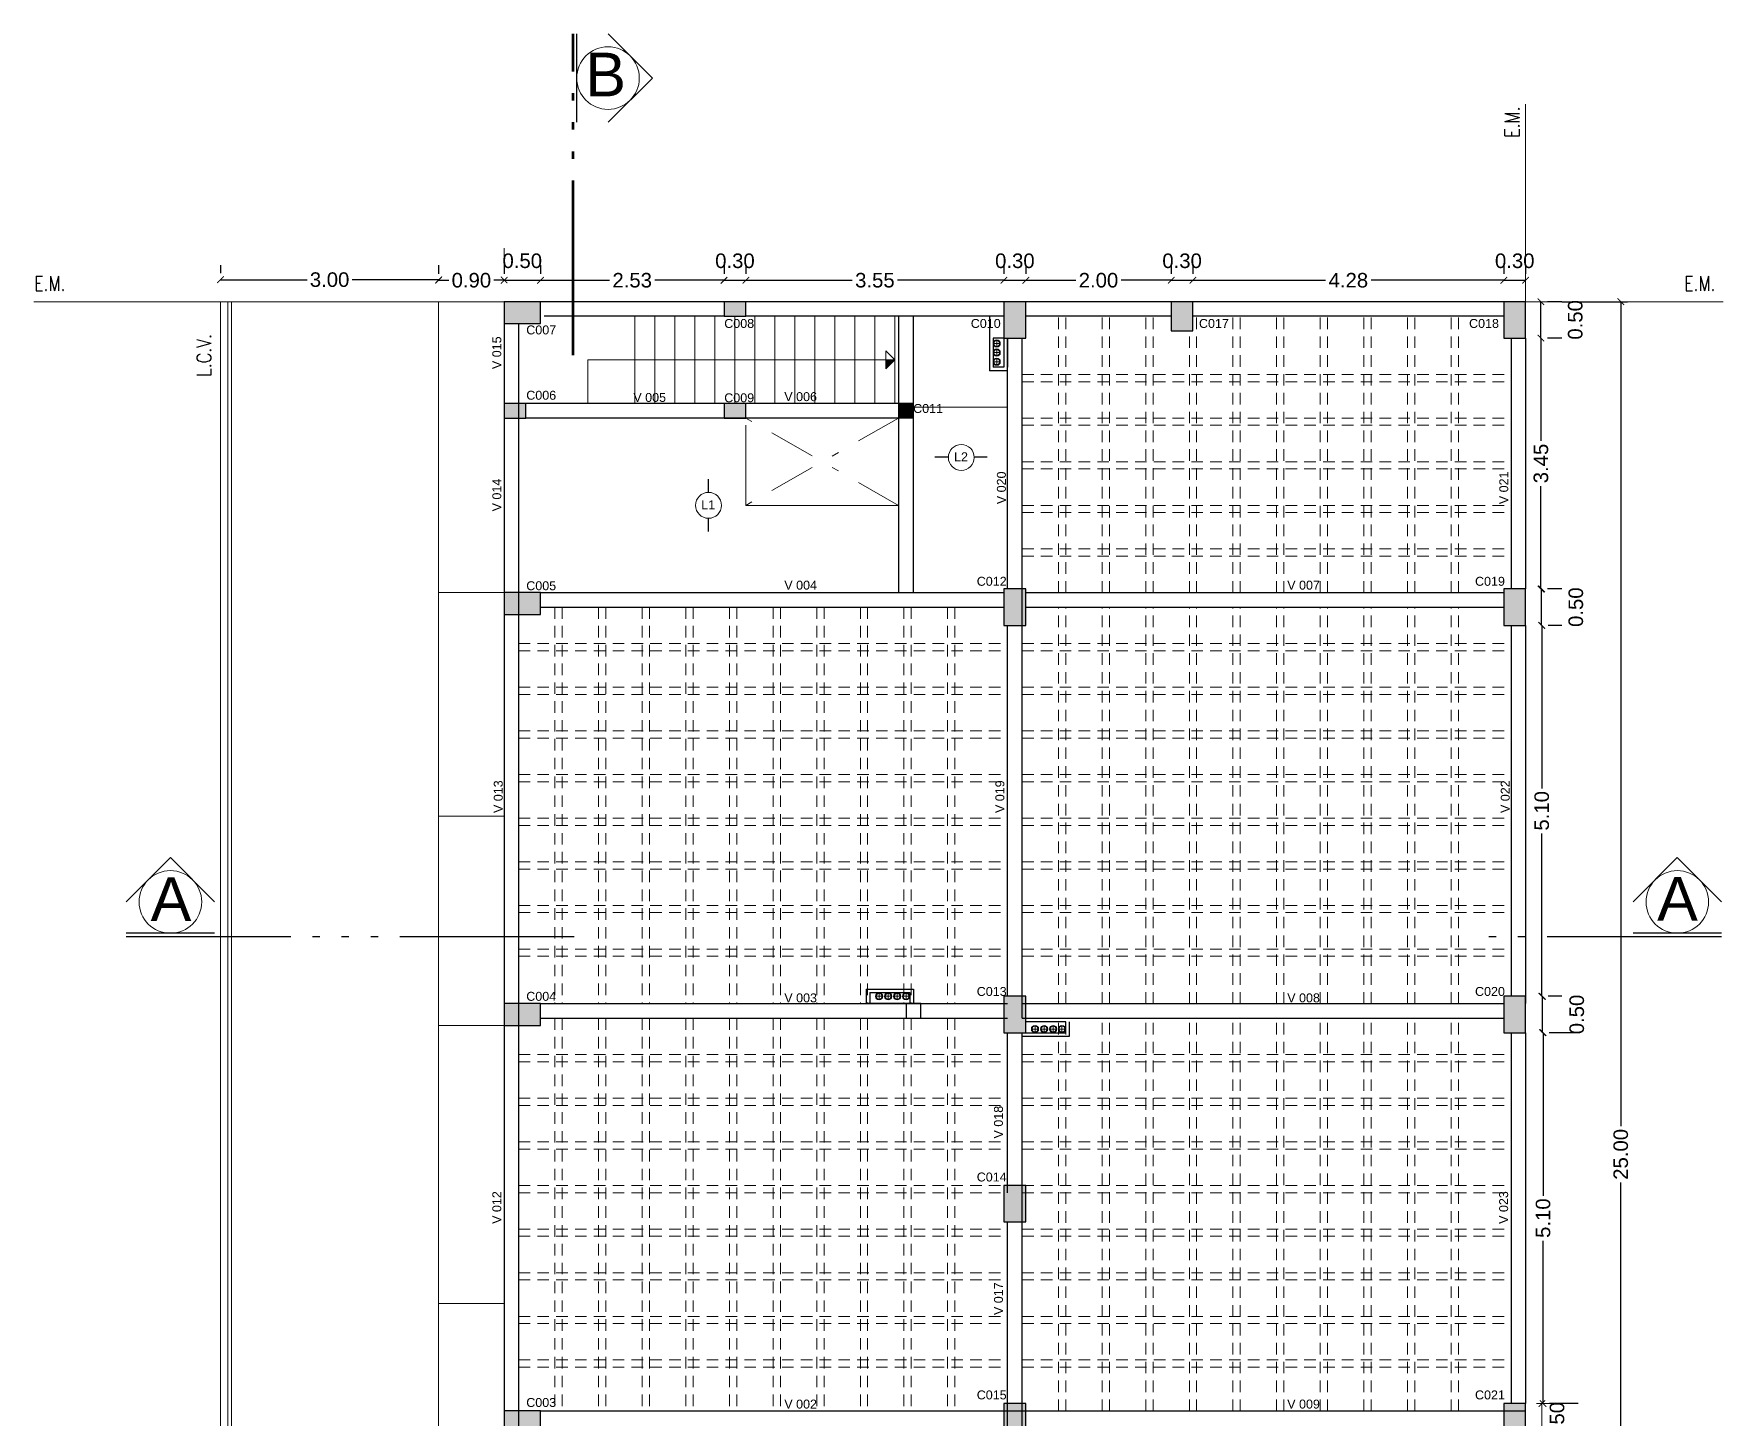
# Model space of a CAD drawing. Header units: millimetres. Extents: x 1578 to 2210, y 899 to 1032.
# Drawn here: x 1989.96 to 2013.2, y 991.48 to 1010.51 of the extents above; entities that cross this region are included whole.
import ezdxf

# ---------------------------------------------------------------- set-up
doc = ezdxf.new("R2010")
doc.units = ezdxf.units.MM
for name, pattern in [('ACAD_ISO05W100', [36, 24, -3, 0, -3, 0, -3, 0, -3]), ('DASHDOT2', [12.7, 6.35, -3.175, 0, -3.175]), ('HIDDEN2', [4.7625, 3.175, -1.5875])]:
    doc.linetypes.add(name, pattern=pattern)
for name, color, linetype, lineweight in [('COTAS', 7, 'Continuous', 15), ('EJES', 7, 'DASHDOT2', 13), ('ESTRUCTURA', 3, 'Continuous', 30), ('hatch', 252, 'Continuous', 15), ('LINEA DE CORTE', 7, 'ACAD_ISO05W100', 60), ('MUROS', 1, 'Continuous', 30), ('PISOS', 9, 'Continuous', 9), ('TECHOS', 7, 'HIDDEN2', 15), ('TRAMAS', 7, 'Continuous', 15), ('UMBRALES', 7, 'Continuous', 18)]:
    doc.layers.add(name, color=color, linetype=linetype, lineweight=lineweight)
doc.layers.add('Hierros', color=252, linetype='Continuous')
doc.styles.add('ROMANS', font='romans', dxfattribs={"height": 0.06})
doc.styles.add('STYLE1', font='ARIAL.TTF')
doc.dimstyles.get("Standard").update_dxf_attribs({"dimscale": 0, "dimtxt": 0.2, "dimasz": 0.09, "dimexe": 0.09, "dimexo": 0.5, "dimgap": 0.05, "dimtad": 0, "dimzin": 0, "dimdsep": 46, "dimtxsty": 'STYLE1', "dimblk1": 'ARCHTICK', "dimblk2": 'ARCHTICK', "dimsah": 1, "dimcen": 0, "dimadec": 0, "dimazin": 0, "dimtfac": 1, "dimtofl": 0, "dimtmove": 2, "dimatfit": 3, "dimldrblk": 'ARCHTICK', "dimfxl": 1, "dimtolj": 1, "dimtzin": 0, "dimarcsym": 0})

# ---------------------------------------------------------------- blocks, each defined once
blk = doc.blocks.new('_ARCHTICK')
at = {"color": 0, "linetype": 'ByBlock', "const_width": 0.15}
blk.add_lwpolyline([(-0.5, -0.5), (0.5, 0.5)], dxfattribs=at)
blk = doc.blocks.new('*D293')
at = {"layer": 'COTAS', "color": 0, "lineweight": -2}
for p, q in [((2010.719, 996.781), (2010.719, 994.54)), ((2011.203, 996.781), (2010.809, 996.781)), ((2010.719, 991.681), (2010.719, 993.921)), ((2011.203, 991.681), (2010.809, 991.681))]:
    blk.add_line(p, q, dxfattribs=at)
at = {"layer": 'DEFPOINTS', "color": 0}
for p in [(2010.703, 996.781), (2010.719, 996.781), (2010.703, 991.681)]:
    blk.add_point(p, dxfattribs=at)
at = {"layer": 'COTAS', "color": 0, "lineweight": -2, "xscale": 0.09, "yscale": 0.09, "zscale": 0.09}
for p, rotation in [((2010.719, 996.781), 90), ((2010.719, 991.681), 270)]:
    blk.add_blockref('_ARCHTICK', p, dxfattribs=dict(at, rotation=rotation))
at = {"layer": 'COTAS', "color": 0, "insert": (2010.719, 994.231), "char_height": 0.2, "attachment_point": 5, "rotation": 90, "style": 'STYLE1'}
blk.add_mtext('\\A1;5.10', dxfattribs=at)
blk = doc.blocks.new('*D294')
at = {"layer": 'COTAS', "color": 0, "lineweight": -2}
for p, q in [((2010.711, 996.781), (2010.711, 997.281)), ((2010.979, 997.281), (2010.801, 997.281)), ((2010.979, 996.781), (2010.801, 996.781))]:
    blk.add_line(p, q, dxfattribs=at)
at = {"layer": 'DEFPOINTS', "color": 0}
for p in [(2010.479, 997.281), (2010.711, 997.281), (2010.479, 996.781)]:
    blk.add_point(p, dxfattribs=at)
at = {"layer": 'COTAS', "color": 0, "lineweight": -2, "xscale": 0.09, "yscale": 0.09, "zscale": 0.09}
for p, rotation in [((2010.711, 997.281), 90), ((2010.711, 996.781), 270)]:
    blk.add_blockref('_ARCHTICK', p, dxfattribs=dict(at, rotation=rotation))
at = {"layer": 'COTAS', "color": 0, "insert": (2011.183, 997.031), "char_height": 0.2, "attachment_point": 5, "rotation": 90, "style": 'STYLE1'}
blk.add_mtext('\\A1;0.50', dxfattribs=at)
blk = doc.blocks.new('*D295')
at = {"layer": 'COTAS', "color": 0, "lineweight": -2}
for p, q in [((2010.701, 1002.381), (2010.701, 1000.14)), ((2010.979, 1002.381), (2010.791, 1002.381)), ((2010.701, 997.281), (2010.701, 999.521)), ((2010.979, 997.281), (2010.791, 997.281))]:
    blk.add_line(p, q, dxfattribs=at)
at = {"layer": 'DEFPOINTS', "color": 0}
for p in [(2010.479, 1002.381), (2010.701, 1002.381), (2010.479, 997.281)]:
    blk.add_point(p, dxfattribs=at)
at = {"layer": 'COTAS', "color": 0, "lineweight": -2, "xscale": 0.09, "yscale": 0.09, "zscale": 0.09}
for p, rotation in [((2010.701, 1002.381), 90), ((2010.701, 997.281), 270)]:
    blk.add_blockref('_ARCHTICK', p, dxfattribs=dict(at, rotation=rotation))
at = {"layer": 'COTAS', "color": 0, "insert": (2010.701, 999.831), "char_height": 0.2, "attachment_point": 5, "rotation": 90, "style": 'STYLE1'}
blk.add_mtext('\\A1;5.10', dxfattribs=at)
blk = doc.blocks.new('*D296')
at = {"layer": 'COTAS', "color": 0, "lineweight": -2}
for p, q in [((2010.699, 1002.381), (2010.699, 1002.881)), ((2010.979, 1002.881), (2010.789, 1002.881)), ((2010.979, 1002.381), (2010.789, 1002.381))]:
    blk.add_line(p, q, dxfattribs=at)
at = {"layer": 'DEFPOINTS', "color": 0}
for p in [(2010.479, 1002.881), (2010.699, 1002.881), (2010.479, 1002.381)]:
    blk.add_point(p, dxfattribs=at)
at = {"layer": 'COTAS', "color": 0, "lineweight": -2, "xscale": 0.09, "yscale": 0.09, "zscale": 0.09}
for p, rotation in [((2010.699, 1002.881), 90), ((2010.699, 1002.381), 270)]:
    blk.add_blockref('_ARCHTICK', p, dxfattribs=dict(at, rotation=rotation))
at = {"layer": 'COTAS', "color": 0, "insert": (2011.17, 1002.631), "char_height": 0.2, "attachment_point": 5, "rotation": 90, "style": 'STYLE1'}
blk.add_mtext('\\A1;0.50', dxfattribs=at)
blk = doc.blocks.new('*D297')
at = {"layer": 'COTAS', "color": 0, "lineweight": -2}
for p, q in [((2010.69, 1006.331), (2010.69, 1004.916)), ((2010.979, 1006.331), (2010.78, 1006.331)), ((2010.69, 1002.881), (2010.69, 1004.295)), ((2010.979, 1002.881), (2010.78, 1002.881))]:
    blk.add_line(p, q, dxfattribs=at)
at = {"layer": 'DEFPOINTS', "color": 0}
for p in [(2010.479, 1006.331), (2010.69, 1006.331), (2010.479, 1002.881)]:
    blk.add_point(p, dxfattribs=at)
at = {"layer": 'COTAS', "color": 0, "lineweight": -2, "xscale": 0.09, "yscale": 0.09, "zscale": 0.09}
for p, rotation in [((2010.69, 1006.331), 90), ((2010.69, 1002.881), 270)]:
    blk.add_blockref('_ARCHTICK', p, dxfattribs=dict(at, rotation=rotation))
at = {"layer": 'COTAS', "color": 0, "insert": (2010.69, 1004.606), "char_height": 0.2, "attachment_point": 5, "rotation": 90, "style": 'STYLE1'}
blk.add_mtext('\\A1;3.45', dxfattribs=at)
blk = doc.blocks.new('*D298')
at = {"layer": 'COTAS', "color": 0, "lineweight": -2}
for p, q in [((2010.69, 1006.331), (2010.69, 1006.831)), ((2010.979, 1006.831), (2010.78, 1006.831)), ((2010.979, 1006.331), (2010.78, 1006.331))]:
    blk.add_line(p, q, dxfattribs=at)
at = {"layer": 'DEFPOINTS', "color": 0}
for p in [(2010.479, 1006.831), (2010.69, 1006.831), (2010.479, 1006.331)]:
    blk.add_point(p, dxfattribs=at)
at = {"layer": 'COTAS', "color": 0, "lineweight": -2, "xscale": 0.09, "yscale": 0.09, "zscale": 0.09}
for p, rotation in [((2010.69, 1006.831), 90), ((2010.69, 1006.331), 270)]:
    blk.add_blockref('_ARCHTICK', p, dxfattribs=dict(at, rotation=rotation))
at = {"layer": 'COTAS', "color": 0, "insert": (2011.162, 1006.581), "char_height": 0.2, "attachment_point": 5, "rotation": 90, "style": 'STYLE1'}
blk.add_mtext('\\A1;0.50', dxfattribs=at)
blk = doc.blocks.new('*D299')
at = {"layer": 'COTAS', "color": 0, "lineweight": -2}
for p, q in [((1995.529, 1007.331), (1995.529, 1007.215)), ((1996.429, 1007.331), (1996.429, 1007.215)), ((1995.529, 1007.125), (1995.669, 1007.125)), ((1996.429, 1007.125), (1996.288, 1007.125))]:
    blk.add_line(p, q, dxfattribs=at)
at = {"layer": 'DEFPOINTS', "color": 0}
for p in [(1995.529, 1007.125), (1995.529, 1006.831), (1996.429, 1006.831)]:
    blk.add_point(p, dxfattribs=at)
at = {"layer": 'COTAS', "color": 0, "lineweight": -2, "xscale": 0.09, "yscale": 0.09, "zscale": 0.09, "rotation": 180}
blk.add_blockref('_ARCHTICK', (1995.529, 1007.125), dxfattribs=at)
at = {"layer": 'COTAS', "color": 0, "lineweight": -2, "xscale": 0.09, "yscale": 0.09, "zscale": 0.09}
blk.add_blockref('_ARCHTICK', (1996.429, 1007.125), dxfattribs=at)
at = {"layer": 'COTAS', "color": 0, "insert": (1995.979, 1007.125), "char_height": 0.2, "attachment_point": 5, "style": 'STYLE1'}
blk.add_mtext('\\A1;0.90', dxfattribs=at)
blk = doc.blocks.new('*D300')
at = {"layer": 'COTAS', "color": 0, "lineweight": -2}
for p, q in [((1992.529, 1007.331), (1992.529, 1007.223)), ((1995.529, 1007.331), (1995.529, 1007.223)), ((1992.529, 1007.133), (1993.719, 1007.133)), ((1995.529, 1007.133), (1994.338, 1007.133))]:
    blk.add_line(p, q, dxfattribs=at)
at = {"layer": 'DEFPOINTS', "color": 0}
for p in [(1992.529, 1007.133), (1992.529, 1006.831), (1995.529, 1006.831)]:
    blk.add_point(p, dxfattribs=at)
at = {"layer": 'COTAS', "color": 0, "lineweight": -2, "xscale": 0.09, "yscale": 0.09, "zscale": 0.09, "rotation": 180}
blk.add_blockref('_ARCHTICK', (1992.529, 1007.133), dxfattribs=at)
at = {"layer": 'COTAS', "color": 0, "lineweight": -2, "xscale": 0.09, "yscale": 0.09, "zscale": 0.09}
blk.add_blockref('_ARCHTICK', (1995.529, 1007.133), dxfattribs=at)
at = {"layer": 'COTAS', "color": 0, "insert": (1994.029, 1007.133), "char_height": 0.2, "attachment_point": 5, "style": 'STYLE1'}
blk.add_mtext('\\A1;3.00', dxfattribs=at)
blk = doc.blocks.new('*D303')
at = {"layer": 'COTAS', "color": 0, "lineweight": -2}
for p, q in [((2010.979, 1006.831), (2011.878, 1006.831)), ((2011.788, 1006.831), (2011.788, 995.497)), ((2011.788, 981.831), (2011.788, 994.719)), ((2010.979, 981.831), (2011.878, 981.831))]:
    blk.add_line(p, q, dxfattribs=at)
at = {"layer": 'DEFPOINTS', "color": 0}
for p in [(2010.479, 1006.831), (2011.788, 1006.831), (2010.479, 981.831)]:
    blk.add_point(p, dxfattribs=at)
at = {"layer": 'COTAS', "color": 0, "lineweight": -2, "xscale": 0.09, "yscale": 0.09, "zscale": 0.09}
for p, rotation in [((2011.788, 1006.831), 90), ((2011.788, 981.831), 270)]:
    blk.add_blockref('_ARCHTICK', p, dxfattribs=dict(at, rotation=rotation))
at = {"layer": 'COTAS', "color": 0, "insert": (2011.788, 995.108), "char_height": 0.2, "attachment_point": 5, "rotation": 90, "style": 'STYLE1'}
blk.add_mtext('\\A1;25.00', dxfattribs=at)
blk = doc.blocks.new('*D304')
at = {"layer": 'COTAS', "color": 0, "lineweight": -2}
for p, q in [((1996.429, 1007.331), (1996.429, 1007.215)), ((1996.929, 1007.331), (1996.929, 1007.215)), ((1996.429, 1007.125), (1996.929, 1007.125))]:
    blk.add_line(p, q, dxfattribs=at)
at = {"layer": 'DEFPOINTS', "color": 0}
for p in [(1996.929, 1007.125), (1996.429, 1006.831), (1996.929, 1006.831)]:
    blk.add_point(p, dxfattribs=at)
at = {"layer": 'COTAS', "color": 0, "lineweight": -2, "xscale": 0.09, "yscale": 0.09, "zscale": 0.09, "rotation": 180}
blk.add_blockref('_ARCHTICK', (1996.429, 1007.125), dxfattribs=at)
at = {"layer": 'COTAS', "color": 0, "lineweight": -2, "xscale": 0.09, "yscale": 0.09, "zscale": 0.09}
blk.add_blockref('_ARCHTICK', (1996.929, 1007.125), dxfattribs=at)
at = {"layer": 'COTAS', "color": 0, "insert": (1996.679, 1007.392), "char_height": 0.2, "attachment_point": 5, "style": 'STYLE1'}
blk.add_mtext('\\A1;0.50', dxfattribs=at)
blk = doc.blocks.new('*D305')
at = {"layer": 'COTAS', "color": 0, "lineweight": -2}
for p, q in [((1996.929, 1007.331), (1996.929, 1007.215)), ((1999.454, 1007.331), (1999.454, 1007.215)), ((1996.929, 1007.125), (1997.88, 1007.125)), ((1999.454, 1007.125), (1998.502, 1007.125))]:
    blk.add_line(p, q, dxfattribs=at)
at = {"layer": 'DEFPOINTS', "color": 0}
for p in [(1999.454, 1007.125), (1996.929, 1006.831), (1999.454, 1006.831)]:
    blk.add_point(p, dxfattribs=at)
at = {"layer": 'COTAS', "color": 0, "lineweight": -2, "xscale": 0.09, "yscale": 0.09, "zscale": 0.09, "rotation": 180}
blk.add_blockref('_ARCHTICK', (1996.929, 1007.125), dxfattribs=at)
at = {"layer": 'COTAS', "color": 0, "lineweight": -2, "xscale": 0.09, "yscale": 0.09, "zscale": 0.09}
blk.add_blockref('_ARCHTICK', (1999.454, 1007.125), dxfattribs=at)
at = {"layer": 'COTAS', "color": 0, "insert": (1998.191, 1007.125), "char_height": 0.2, "attachment_point": 5, "style": 'STYLE1'}
blk.add_mtext('\\A1;2.53', dxfattribs=at)
blk = doc.blocks.new('*D306')
at = {"layer": 'COTAS', "color": 0, "lineweight": -2}
for p, q in [((1999.454, 1007.331), (1999.454, 1007.215)), ((1999.754, 1007.331), (1999.754, 1007.215)), ((1999.454, 1007.125), (1999.754, 1007.125))]:
    blk.add_line(p, q, dxfattribs=at)
at = {"layer": 'DEFPOINTS', "color": 0}
for p in [(1999.754, 1007.125), (1999.454, 1006.831), (1999.754, 1006.831)]:
    blk.add_point(p, dxfattribs=at)
at = {"layer": 'COTAS', "color": 0, "lineweight": -2, "xscale": 0.09, "yscale": 0.09, "zscale": 0.09, "rotation": 180}
blk.add_blockref('_ARCHTICK', (1999.454, 1007.125), dxfattribs=at)
at = {"layer": 'COTAS', "color": 0, "lineweight": -2, "xscale": 0.09, "yscale": 0.09, "zscale": 0.09}
blk.add_blockref('_ARCHTICK', (1999.754, 1007.125), dxfattribs=at)
at = {"layer": 'COTAS', "color": 0, "insert": (1999.604, 1007.392), "char_height": 0.2, "attachment_point": 5, "style": 'STYLE1'}
blk.add_mtext('\\A1;0.30', dxfattribs=at)
blk = doc.blocks.new('*D307')
at = {"layer": 'COTAS', "color": 0, "lineweight": -2}
for p, q in [((1999.754, 1007.331), (1999.754, 1007.215)), ((2003.304, 1007.331), (2003.304, 1007.215)), ((1999.754, 1007.125), (2001.218, 1007.125)), ((2003.304, 1007.125), (2001.839, 1007.125))]:
    blk.add_line(p, q, dxfattribs=at)
at = {"layer": 'DEFPOINTS', "color": 0}
for p in [(2003.304, 1007.125), (1999.754, 1006.831), (2003.304, 1006.831)]:
    blk.add_point(p, dxfattribs=at)
at = {"layer": 'COTAS', "color": 0, "lineweight": -2, "xscale": 0.09, "yscale": 0.09, "zscale": 0.09, "rotation": 180}
blk.add_blockref('_ARCHTICK', (1999.754, 1007.125), dxfattribs=at)
at = {"layer": 'COTAS', "color": 0, "lineweight": -2, "xscale": 0.09, "yscale": 0.09, "zscale": 0.09}
blk.add_blockref('_ARCHTICK', (2003.304, 1007.125), dxfattribs=at)
at = {"layer": 'COTAS', "color": 0, "insert": (2001.529, 1007.125), "char_height": 0.2, "attachment_point": 5, "style": 'STYLE1'}
blk.add_mtext('\\A1;3.55', dxfattribs=at)
blk = doc.blocks.new('*D308')
at = {"layer": 'COTAS', "color": 0, "lineweight": -2}
for p, q in [((2003.304, 1007.331), (2003.304, 1007.215)), ((2003.604, 1007.331), (2003.604, 1007.215)), ((2003.304, 1007.125), (2003.604, 1007.125))]:
    blk.add_line(p, q, dxfattribs=at)
at = {"layer": 'DEFPOINTS', "color": 0}
for p in [(2003.604, 1007.125), (2003.304, 1006.831), (2003.604, 1006.831)]:
    blk.add_point(p, dxfattribs=at)
at = {"layer": 'COTAS', "color": 0, "lineweight": -2, "xscale": 0.09, "yscale": 0.09, "zscale": 0.09, "rotation": 180}
blk.add_blockref('_ARCHTICK', (2003.304, 1007.125), dxfattribs=at)
at = {"layer": 'COTAS', "color": 0, "lineweight": -2, "xscale": 0.09, "yscale": 0.09, "zscale": 0.09}
blk.add_blockref('_ARCHTICK', (2003.604, 1007.125), dxfattribs=at)
at = {"layer": 'COTAS', "color": 0, "insert": (2003.454, 1007.392), "char_height": 0.2, "attachment_point": 5, "style": 'STYLE1'}
blk.add_mtext('\\A1;0.30', dxfattribs=at)
blk = doc.blocks.new('*D309')
at = {"layer": 'COTAS', "color": 0, "lineweight": -2}
for p, q in [((2003.604, 1007.331), (2003.604, 1007.215)), ((2005.604, 1007.331), (2005.604, 1007.215)), ((2003.604, 1007.125), (2004.292, 1007.125)), ((2005.604, 1007.125), (2004.915, 1007.125))]:
    blk.add_line(p, q, dxfattribs=at)
at = {"layer": 'DEFPOINTS', "color": 0}
for p in [(2005.604, 1007.125), (2003.604, 1006.831), (2005.604, 1006.831)]:
    blk.add_point(p, dxfattribs=at)
at = {"layer": 'COTAS', "color": 0, "lineweight": -2, "xscale": 0.09, "yscale": 0.09, "zscale": 0.09, "rotation": 180}
blk.add_blockref('_ARCHTICK', (2003.604, 1007.125), dxfattribs=at)
at = {"layer": 'COTAS', "color": 0, "lineweight": -2, "xscale": 0.09, "yscale": 0.09, "zscale": 0.09}
blk.add_blockref('_ARCHTICK', (2005.604, 1007.125), dxfattribs=at)
at = {"layer": 'COTAS', "color": 0, "insert": (2004.604, 1007.125), "char_height": 0.2, "attachment_point": 5, "style": 'STYLE1'}
blk.add_mtext('\\A1;2.00', dxfattribs=at)
blk = doc.blocks.new('*D310')
at = {"layer": 'COTAS', "color": 0, "lineweight": -2}
for p, q in [((2005.604, 1007.331), (2005.604, 1007.215)), ((2005.904, 1007.331), (2005.904, 1007.215)), ((2005.604, 1007.125), (2005.904, 1007.125))]:
    blk.add_line(p, q, dxfattribs=at)
at = {"layer": 'DEFPOINTS', "color": 0}
for p in [(2005.904, 1007.125), (2005.604, 1006.831), (2005.904, 1006.831)]:
    blk.add_point(p, dxfattribs=at)
at = {"layer": 'COTAS', "color": 0, "lineweight": -2, "xscale": 0.09, "yscale": 0.09, "zscale": 0.09, "rotation": 180}
blk.add_blockref('_ARCHTICK', (2005.604, 1007.125), dxfattribs=at)
at = {"layer": 'COTAS', "color": 0, "lineweight": -2, "xscale": 0.09, "yscale": 0.09, "zscale": 0.09}
blk.add_blockref('_ARCHTICK', (2005.904, 1007.125), dxfattribs=at)
at = {"layer": 'COTAS', "color": 0, "insert": (2005.754, 1007.392), "char_height": 0.2, "attachment_point": 5, "style": 'STYLE1'}
blk.add_mtext('\\A1;0.30', dxfattribs=at)
blk = doc.blocks.new('*D311')
at = {"layer": 'COTAS', "color": 0, "lineweight": -2}
for p, q in [((2005.904, 1007.331), (2005.904, 1007.215)), ((2010.179, 1007.331), (2010.179, 1007.215)), ((2005.904, 1007.125), (2007.727, 1007.125)), ((2010.179, 1007.125), (2008.355, 1007.125))]:
    blk.add_line(p, q, dxfattribs=at)
at = {"layer": 'DEFPOINTS', "color": 0}
for p in [(2010.179, 1007.125), (2005.904, 1006.831), (2010.179, 1006.831)]:
    blk.add_point(p, dxfattribs=at)
at = {"layer": 'COTAS', "color": 0, "lineweight": -2, "xscale": 0.09, "yscale": 0.09, "zscale": 0.09, "rotation": 180}
blk.add_blockref('_ARCHTICK', (2005.904, 1007.125), dxfattribs=at)
at = {"layer": 'COTAS', "color": 0, "lineweight": -2, "xscale": 0.09, "yscale": 0.09, "zscale": 0.09}
blk.add_blockref('_ARCHTICK', (2010.179, 1007.125), dxfattribs=at)
at = {"layer": 'COTAS', "color": 0, "insert": (2008.041, 1007.125), "char_height": 0.2, "attachment_point": 5, "style": 'STYLE1'}
blk.add_mtext('\\A1;4.28', dxfattribs=at)
blk = doc.blocks.new('*D312')
at = {"layer": 'COTAS', "color": 0, "lineweight": -2}
for p, q in [((2010.179, 1007.331), (2010.179, 1007.215)), ((2010.479, 1007.331), (2010.479, 1007.215)), ((2010.179, 1007.125), (2010.479, 1007.125))]:
    blk.add_line(p, q, dxfattribs=at)
at = {"layer": 'DEFPOINTS', "color": 0}
for p in [(2010.479, 1007.125), (2010.179, 1006.831), (2010.479, 1006.831)]:
    blk.add_point(p, dxfattribs=at)
at = {"layer": 'COTAS', "color": 0, "lineweight": -2, "xscale": 0.09, "yscale": 0.09, "zscale": 0.09, "rotation": 180}
blk.add_blockref('_ARCHTICK', (2010.179, 1007.125), dxfattribs=at)
at = {"layer": 'COTAS', "color": 0, "lineweight": -2, "xscale": 0.09, "yscale": 0.09, "zscale": 0.09}
blk.add_blockref('_ARCHTICK', (2010.479, 1007.125), dxfattribs=at)
at = {"layer": 'COTAS', "color": 0, "insert": (2010.329, 1007.392), "char_height": 0.2, "attachment_point": 5, "style": 'STYLE1'}
blk.add_mtext('\\A1;0.30', dxfattribs=at)

msp = doc.modelspace()

# ---------------------------------------------------------------- hatches: boundary and pattern name
at = {"layer": 'COTAS', "ltscale": 0.1}
msp.add_hatch(color=256, dxfattribs=at).paths.add_polyline_path([(2001.679, 1006.031), (2001.804, 1006.031), (2001.679, 1005.906)])
at = {"layer": 'PISOS', "ltscale": 0.05}
h = msp.add_hatch(color=256, dxfattribs=at)
h.paths.add_polyline_path([(1999.759, 986.971), (1999.259, 986.971), (1999.259, 986.671), (1999.759, 986.671)])
h.paths.add_polyline_path([(2010.479, 987.171), (2010.179, 987.171), (2010.179, 986.671), (2010.479, 986.671)])
h.paths.add_polyline_path([(1996.729, 990.001), (1996.429, 990.001), (1996.429, 989.501), (1996.729, 989.501)])
h.paths.add_polyline_path([(1996.429, 991.581), (1996.429, 991.281), (1996.929, 991.281), (1996.929, 991.581)])
h.paths.add_polyline_path([(2003.604, 991.681), (2003.304, 991.681), (2003.304, 991.181), (2003.604, 991.181)])
h.paths.add_polyline_path([(2010.479, 991.181), (2010.479, 991.681), (2010.179, 991.681), (2010.179, 991.181)])
h.paths.add_polyline_path([(2010.479, 997.281), (2010.179, 997.281), (2010.179, 996.781), (2010.479, 996.781)])
h.paths.add_polyline_path([(2003.604, 997.281), (2003.304, 997.281), (2003.304, 996.781), (2003.604, 996.781)])
h.paths.add_polyline_path([(1996.929, 996.881), (1996.929, 997.181), (1996.429, 997.181), (1996.429, 996.881)])
h.paths.add_polyline_path([(2003.604, 994.681), (2003.304, 994.681), (2003.304, 994.181), (2003.604, 994.181)])
h.paths.add_polyline_path([(1996.429, 1002.831), (1996.429, 1002.531), (1996.929, 1002.531), (1996.929, 1002.831)])
h.paths.add_polyline_path([(2003.604, 1002.881), (2003.304, 1002.881), (2003.304, 1002.381), (2003.604, 1002.381)])
h.paths.add_polyline_path([(2010.479, 1002.881), (2010.179, 1002.881), (2010.179, 1002.381), (2010.479, 1002.381)])
h.paths.add_polyline_path([(2010.179, 1006.331), (2010.479, 1006.331), (2010.479, 1006.831), (2010.179, 1006.831)])
h.paths.add_polyline_path([(2005.904, 1006.831), (2005.604, 1006.831), (2005.604, 1006.431), (2005.904, 1006.431)])
h.paths.add_polyline_path([(2003.604, 1006.831), (2003.304, 1006.831), (2003.304, 1006.331), (2003.604, 1006.331)])
h.paths.add_polyline_path([(1999.754, 1006.631), (1999.754, 1006.831), (1999.454, 1006.831), (1999.454, 1006.631)])
h.paths.add_polyline_path([(1999.454, 1005.431), (1999.454, 1005.231), (1999.754, 1005.231), (1999.754, 1005.431)])
h.paths.add_polyline_path([(1996.429, 1006.831), (1996.429, 1006.531), (1996.929, 1006.531), (1996.929, 1006.831)])
h.paths.add_polyline_path([(1996.729, 1005.231), (1996.729, 1005.431), (1996.429, 1005.431), (1996.429, 1005.231)])
msp.add_hatch(color=256, dxfattribs=at).paths.add_polyline_path([(2002.054, 1005.431), (2001.854, 1005.431), (2001.854, 1005.231), (2002.054, 1005.231)])

# ---------------------------------------------------------------- linework, layer by layer
at = {"color": 0, "linetype": 'ByBlock', "const_width": 0.0135}
for points in [[(1996.474, 1007.087), (1996.384, 1007.177)], [(2010.658, 991.636), (2010.748, 991.726)], [(2010.748, 991.726), (2010.658, 991.636)]]:
    msp.add_lwpolyline(points, dxfattribs=at)
at = {"layer": 'COTAS', "ltscale": 0.1}
for p, q in [((1996.429, 1007.331), (1996.429, 1007.568)), ((1996.429, 1006.831), (1992.679, 1006.831)), ((2003.254, 1006.256), (2003.154, 1006.256)), ((2003.254, 1006.131), (2003.154, 1006.131)), ((2003.204, 1006.206), (2003.204, 1006.306)), ((2003.204, 1006.081), (2003.204, 1006.181)), ((2003.254, 1006.006), (2003.154, 1006.006)), ((2003.204, 1005.956), (2003.204, 1006.056)), ((2001.586, 997.331), (2001.586, 997.231)), ((2001.711, 997.331), (2001.711, 997.231)), ((2001.836, 997.331), (2001.836, 997.231)), ((2001.957, 997.331), (2001.957, 997.231)), ((2001.536, 997.281), (2001.636, 997.281)), ((2001.661, 997.281), (2001.761, 997.281)), ((2001.786, 997.281), (2001.886, 997.281)), ((2001.907, 997.281), (2002.007, 997.281)), ((2003.681, 996.831), (2003.781, 996.831)), ((2003.731, 996.781), (2003.731, 996.881)), ((2003.806, 996.831), (2003.906, 996.831)), ((2003.856, 996.781), (2003.856, 996.881)), ((2003.931, 996.831), (2004.031, 996.831)), ((2003.981, 996.781), (2003.981, 996.881)), ((2004.052, 996.831), (2004.152, 996.831)), ((2004.102, 996.781), (2004.102, 996.881))]:
    msp.add_line(p, q, dxfattribs=at)
at = {"layer": 'COTAS', "ltscale": 0.05}
for p, q in [((1996.429, 1007.331), (1996.429, 1007.568)), ((1996.429, 1007.331), (1996.429, 1007.222)), ((1998.729, 1006.631), (1998.671, 1006.631)), ((2010.815, 991.681), (2010.629, 991.681)), ((2010.815, 991.681), (2010.629, 991.681)), ((2010.703, 991.181), (2010.703, 991.681))]:
    msp.add_line(p, q, dxfattribs=at)
at = {"layer": 'COTAS'}
for p, q in [((1996.429, 1002.831), (1995.529, 1002.831)), ((1996.429, 999.756), (1995.529, 999.756)), ((1996.429, 996.881), (1995.529, 996.881))]:
    msp.add_line(p, q, dxfattribs=at)
at = {"layer": 'COTAS', "ltscale": 0.1}
for centre in [(1997.859, 1009.905), (1991.84, 998.579), (2012.565, 998.579)]:
    msp.add_circle(centre, 0.43, dxfattribs=at)
at = {"layer": 'COTAS', "ltscale": 0.05}
for centre in [(2002.717, 1004.69), (1999.241, 1004.031)]:
    msp.add_circle(centre, 0.178, dxfattribs=at)
at = {"layer": 'EJES'}
for p, q in [((2010.479, 1009.548), (2010.479, 1006.831)), ((1992.679, 1006.831), (1989.961, 1006.831)), ((2013.196, 1006.831), (2010.479, 1006.831))]:
    msp.add_line(p, q, dxfattribs=at)
at = {"layer": 'EJES', "ltscale": 0.1}
for p, q in [((2001.854, 1005.231), (1999.754, 1004.031)), ((2001.854, 1004.031), (1999.754, 1005.231))]:
    msp.add_line(p, q, dxfattribs=at)
at = {"layer": 'ESTRUCTURA', "ltscale": 0.05}
for p, q in [((1996.429, 1006.831), (1996.429, 1006.531)), ((1996.929, 1006.831), (1996.429, 1006.831)), ((1996.929, 1006.531), (1996.929, 1006.831)), ((1999.754, 1006.831), (1999.454, 1006.831)), ((1999.454, 1006.831), (1999.454, 1006.631)), ((1999.754, 1006.631), (1999.754, 1006.831)), ((2003.604, 1006.831), (2003.304, 1006.831)), ((2003.304, 1006.831), (2003.304, 1006.331)), ((2003.604, 1006.331), (2003.604, 1006.831)), ((2005.904, 1006.831), (2005.604, 1006.831)), ((2005.604, 1006.831), (2005.604, 1006.431)), ((2005.904, 1006.431), (2005.904, 1006.831)), ((2010.479, 1006.831), (2010.179, 1006.831)), ((2010.179, 1006.831), (2010.179, 1006.331)), ((2010.479, 1006.331), (2010.479, 1006.831)), ((1999.454, 1006.631), (1999.754, 1006.631)), ((1996.429, 1006.531), (1996.929, 1006.531)), ((2005.604, 1006.431), (2005.904, 1006.431)), ((2003.304, 1006.331), (2003.604, 1006.331)), ((2010.179, 1006.331), (2010.479, 1006.331)), ((1996.729, 1005.431), (1996.429, 1005.431)), ((1996.429, 1005.431), (1996.429, 1005.231)), ((1996.729, 1005.231), (1996.729, 1005.431)), ((1999.754, 1005.431), (1999.454, 1005.431)), ((1999.454, 1005.431), (1999.454, 1005.231)), ((1999.754, 1005.231), (1999.754, 1005.431)), ((1996.429, 1005.231), (1996.729, 1005.231)), ((1999.454, 1005.231), (1999.754, 1005.231)), ((2003.604, 1002.881), (2003.304, 1002.881)), ((2003.304, 1002.881), (2003.304, 1002.381)), ((2003.604, 1002.381), (2003.604, 1002.881)), ((2010.479, 1002.881), (2010.179, 1002.881)), ((2010.179, 1002.881), (2010.179, 1002.381)), ((2010.479, 1002.381), (2010.479, 1002.881)), ((1996.429, 1002.831), (1996.429, 1002.531)), ((1996.929, 1002.831), (1996.429, 1002.831)), ((1996.929, 1002.531), (1996.929, 1002.831)), ((1996.429, 1002.531), (1996.929, 1002.531)), ((2003.304, 1002.381), (2003.604, 1002.381)), ((2010.179, 1002.381), (2010.479, 1002.381)), ((1996.429, 997.181), (1996.429, 996.881)), ((1996.929, 997.181), (1996.429, 997.181)), ((1996.929, 996.881), (1996.929, 997.181)), ((2001.959, 997.181), (2001.959, 996.981)), ((2002.159, 997.181), (2001.959, 997.181)), ((2002.159, 996.981), (2002.159, 997.181)), ((2003.604, 997.281), (2003.304, 997.281)), ((2003.304, 997.281), (2003.304, 996.781)), ((2003.604, 996.781), (2003.604, 997.281)), ((2010.479, 997.281), (2010.179, 997.281)), ((2010.179, 997.281), (2010.179, 996.781)), ((2010.479, 996.781), (2010.479, 997.281)), ((1996.429, 996.881), (1996.929, 996.881)), ((2001.959, 996.981), (2002.159, 996.981)), ((2003.304, 996.781), (2003.604, 996.781)), ((2010.179, 996.781), (2010.479, 996.781)), ((2003.604, 994.681), (2003.304, 994.681)), ((2003.304, 994.681), (2003.304, 994.181)), ((2003.604, 994.181), (2003.604, 994.681)), ((2003.304, 994.181), (2003.604, 994.181)), ((1996.429, 991.581), (1996.429, 991.281)), ((1996.929, 991.581), (1996.429, 991.581)), ((1996.929, 991.281), (1996.929, 991.581)), ((2003.554, 991.681), (2003.304, 991.681)), ((2003.604, 991.681), (2003.304, 991.681)), ((2003.304, 991.681), (2003.304, 991.181)), ((2003.604, 991.181), (2003.604, 991.681)), ((2010.479, 991.681), (2010.179, 991.681)), ((2010.179, 991.681), (2010.179, 991.181)), ((2010.479, 991.181), (2010.479, 991.681))]:
    msp.add_line(p, q, dxfattribs=at)
at = {"layer": 'ESTRUCTURA'}
for p, q in [((2001.854, 1006.631), (2001.854, 1002.831)), ((2002.054, 1006.631), (2002.054, 1002.831)), ((1996.429, 1006.531), (1996.429, 990.001)), ((1996.629, 1006.531), (1996.629, 990.001)), ((2003.354, 1002.881), (2003.354, 1006.331)), ((2003.554, 996.981), (2003.554, 1006.331)), ((2002.054, 1005.431), (1996.729, 1005.431)), ((2002.054, 1005.231), (1996.729, 1005.231)), ((1996.929, 1002.831), (2003.304, 1002.831)), ((1996.929, 1002.631), (2003.304, 1002.631)), ((2003.604, 1002.831), (2010.179, 1002.831)), ((2003.604, 1002.631), (2010.179, 1002.631)), ((2003.354, 997.281), (2003.354, 1002.381)), ((2010.279, 1002.381), (2010.279, 997.281)), ((2010.479, 1002.381), (2010.479, 997.181)), ((1996.929, 997.181), (2003.354, 997.181)), ((2003.554, 997.181), (2010.179, 997.181)), ((1996.929, 996.981), (2003.354, 996.981)), ((2003.554, 996.981), (2010.179, 996.981)), ((2003.354, 994.581), (2003.354, 996.781)), ((2003.554, 987.821), (2003.554, 996.781)), ((2003.354, 987.821), (2003.354, 994.181)), ((1996.929, 991.581), (2010.479, 991.581))]:
    msp.add_line(p, q, dxfattribs=at)
at = {"layer": 'hatch'}
msp.add_line((1996.429, 993.056), (1995.529, 993.056), dxfattribs=at)
at = {"layer": 'Hierros'}
for p, q in [((2002.352, 1004.699), (2002.535, 1004.699)), ((2002.891, 1004.699), (2003.074, 1004.699)), ((1999.241, 1004.209), (1999.241, 1004.391)), ((1999.241, 1003.67), (1999.241, 1003.853))]:
    msp.add_line(p, q, dxfattribs=at)
at = {"layer": 'LINEA DE CORTE', "color": 0, "ltscale": 0.1}
msp.add_line((1997.379, 1006.097), (1997.379, 1010.514), dxfattribs=at)
at = {"layer": 'LINEA DE CORTE', "lineweight": -2, "ltscale": 0.1}
for p, q in [((1997.395, 998.099), (1991.231, 998.099)), ((2013.174, 998.099), (2009.858, 998.099))]:
    msp.add_line(p, q, dxfattribs=at)
at = {"layer": 'MUROS', "color": 0, "ltscale": 0.15}
for p, q in [((1997.429, 1009.297), (1997.429, 1010.514)), ((1997.859, 1010.514), (1998.468, 1009.905)), ((1997.859, 1009.297), (1998.468, 1009.905)), ((1991.231, 998.579), (1991.84, 999.188)), ((1992.448, 998.579), (1991.84, 999.188)), ((2011.957, 998.579), (2012.565, 999.188)), ((2013.174, 998.579), (2012.565, 999.188)), ((1992.448, 998.149), (1991.231, 998.149)), ((2013.174, 998.149), (2011.957, 998.149))]:
    msp.add_line(p, q, dxfattribs=at)
at = {"layer": 'MUROS'}
for p, q in [((1999.454, 1006.831), (1996.929, 1006.831)), ((2003.304, 1006.831), (1999.754, 1006.831)), ((2005.604, 1006.831), (2003.604, 1006.831)), ((2010.179, 1006.831), (2005.904, 1006.831)), ((1999.454, 1006.631), (1996.979, 1006.631)), ((2003.304, 1006.631), (1999.754, 1006.631)), ((2003.104, 1006.631), (2003.104, 1005.881)), ((2005.604, 1006.631), (2003.604, 1006.631)), ((2010.179, 1006.631), (2005.904, 1006.631)), ((2003.304, 1006.331), (2003.154, 1006.331)), ((2003.154, 1006.331), (2003.154, 1005.931)), ((2003.304, 1006.331), (2003.304, 1005.931)), ((2003.304, 1006.281), (2003.304, 1005.931)), ((2003.354, 1006.331), (2003.354, 1005.931)), ((2003.354, 1006.281), (2003.354, 1005.931)), ((2010.279, 1006.331), (2010.279, 1002.881)), ((2010.479, 1006.331), (2010.479, 1002.881)), ((2003.354, 1005.881), (2003.104, 1005.881)), ((2003.304, 1005.931), (2003.154, 1005.931)), ((2001.409, 997.381), (2001.409, 997.181)), ((2001.409, 997.381), (2002.059, 997.381)), ((2001.459, 997.331), (2002.009, 997.331)), ((2001.459, 997.331), (2001.459, 997.181)), ((2002.009, 997.331), (2002.009, 997.181)), ((2002.059, 997.381), (2002.059, 997.181)), ((2002.009, 997.181), (2001.409, 997.181)), ((2002.009, 997.181), (2001.459, 997.181)), ((2002.009, 997.181), (2001.559, 997.181)), ((2004.154, 996.931), (2003.604, 996.931)), ((2004.154, 996.931), (2003.704, 996.931)), ((2004.154, 996.781), (2004.154, 996.931)), ((2004.204, 996.731), (2004.204, 996.931)), ((2003.554, 996.731), (2004.204, 996.731)), ((2003.604, 996.781), (2004.154, 996.781)), ((2010.279, 996.781), (2010.279, 991.681)), ((2010.479, 996.781), (2010.479, 991.681))]:
    msp.add_line(p, q, dxfattribs=at)
at = {"layer": 'TECHOS', "ltscale": 0.05}
for p, q in [((2004.054, 1002.831), (2004.054, 1006.631)), ((2004.154, 1002.831), (2004.154, 1006.631)), ((2004.654, 1002.831), (2004.654, 1006.631)), ((2004.754, 1002.831), (2004.754, 1006.631)), ((2005.254, 1002.831), (2005.254, 1006.631)), ((2005.354, 1002.831), (2005.354, 1006.631)), ((2005.954, 1002.831), (2005.954, 1006.631)), ((2006.454, 1002.831), (2006.454, 1006.631)), ((2006.554, 1002.831), (2006.554, 1006.631)), ((2007.054, 1002.831), (2007.054, 1006.631)), ((2007.154, 1002.831), (2007.154, 1006.631)), ((2007.654, 1002.831), (2007.654, 1006.631)), ((2007.754, 1002.831), (2007.754, 1006.631)), ((2008.254, 1002.831), (2008.254, 1006.631)), ((2008.354, 1002.831), (2008.354, 1006.631)), ((2008.854, 1002.831), (2008.854, 1006.631)), ((2008.954, 1002.831), (2008.954, 1006.631)), ((2009.454, 1002.831), (2009.454, 1006.631)), ((2009.554, 1002.831), (2009.554, 1006.631)), ((2005.854, 1002.831), (2005.854, 1006.431)), ((2003.554, 1005.831), (2010.279, 1005.831)), ((2003.554, 1005.731), (2010.279, 1005.731)), ((2003.554, 1005.231), (2010.279, 1005.231)), ((2003.554, 1005.131), (2010.279, 1005.131)), ((2003.554, 1004.631), (2010.279, 1004.631)), ((2003.554, 1004.531), (2010.279, 1004.531)), ((2003.554, 1004.031), (2010.279, 1004.031)), ((2003.554, 1003.931), (2010.279, 1003.931)), ((2003.554, 1003.431), (2010.279, 1003.431)), ((2003.554, 1003.331), (2010.279, 1003.331)), ((1997.129, 1002.631), (1997.129, 997.181)), ((1997.229, 1002.631), (1997.229, 997.181)), ((1997.729, 1002.631), (1997.729, 997.181)), ((1997.829, 1002.631), (1997.829, 997.181)), ((1998.329, 1002.631), (1998.329, 997.181)), ((1998.429, 1002.631), (1998.429, 997.181)), ((1998.929, 1002.631), (1998.929, 997.181)), ((1999.029, 1002.631), (1999.029, 997.181)), ((1999.529, 1002.631), (1999.529, 997.181)), ((1999.629, 1002.631), (1999.629, 997.181)), ((2000.129, 1002.631), (2000.129, 997.181)), ((2000.229, 1002.631), (2000.229, 997.181)), ((2000.729, 1002.631), (2000.729, 997.181)), ((2000.829, 1002.631), (2000.829, 997.181)), ((2001.329, 1002.631), (2001.329, 997.181)), ((2001.429, 1002.631), (2001.429, 997.181)), ((2001.929, 1002.631), (2001.929, 997.181)), ((2002.029, 1002.631), (2002.029, 997.181)), ((2002.529, 1002.631), (2002.529, 997.181)), ((2002.629, 1002.631), (2002.629, 997.181)), ((2004.054, 997.181), (2004.054, 1002.631)), ((2004.154, 997.181), (2004.154, 1002.631)), ((2004.654, 997.181), (2004.654, 1002.631)), ((2004.754, 997.181), (2004.754, 1002.631)), ((2005.254, 997.181), (2005.254, 1002.631)), ((2005.354, 997.181), (2005.354, 1002.631)), ((2005.854, 997.181), (2005.854, 1002.631)), ((2005.954, 997.181), (2005.954, 1002.631)), ((2006.454, 997.181), (2006.454, 1002.631)), ((2006.554, 997.181), (2006.554, 1002.631)), ((2007.054, 997.181), (2007.054, 1002.631)), ((2007.154, 997.181), (2007.154, 1002.631)), ((2007.654, 997.181), (2007.654, 1002.631)), ((2007.754, 997.181), (2007.754, 1002.631)), ((2008.254, 997.181), (2008.254, 1002.631)), ((2008.354, 997.181), (2008.354, 1002.631)), ((2008.854, 997.181), (2008.854, 1002.631)), ((2008.954, 997.181), (2008.954, 1002.631)), ((2009.454, 997.181), (2009.454, 1002.631)), ((2009.554, 997.181), (2009.554, 1002.631)), ((1996.629, 1002.131), (2003.354, 1002.131)), ((1996.629, 1002.031), (2003.354, 1002.031)), ((2003.554, 1002.131), (2010.279, 1002.131)), ((2003.554, 1002.031), (2010.279, 1002.031)), ((1996.629, 1001.531), (2003.354, 1001.531)), ((2003.554, 1001.531), (2010.279, 1001.531)), ((1996.629, 1001.431), (2003.354, 1001.431)), ((2003.554, 1001.431), (2010.279, 1001.431)), ((1996.629, 1000.931), (2003.354, 1000.931)), ((1996.629, 1000.831), (2003.354, 1000.831)), ((2003.554, 1000.931), (2010.279, 1000.931)), ((2003.554, 1000.831), (2010.279, 1000.831)), ((1996.629, 1000.331), (2003.354, 1000.331)), ((2003.554, 1000.331), (2010.279, 1000.331)), ((1996.629, 1000.231), (2003.354, 1000.231)), ((2003.554, 1000.231), (2010.279, 1000.231)), ((1996.629, 999.731), (2003.354, 999.731)), ((1996.629, 999.631), (2003.354, 999.631)), ((2003.554, 999.731), (2010.279, 999.731)), ((2003.554, 999.631), (2010.279, 999.631)), ((1996.629, 999.131), (2003.354, 999.131)), ((1996.629, 999.031), (2003.354, 999.031)), ((2003.554, 999.131), (2010.279, 999.131)), ((2003.554, 999.031), (2010.279, 999.031)), ((1996.629, 998.531), (2003.354, 998.531)), ((2003.554, 998.531), (2010.279, 998.531)), ((1996.629, 998.431), (2003.354, 998.431)), ((2003.554, 998.431), (2010.279, 998.431)), ((1996.629, 997.931), (2003.354, 997.931)), ((1996.629, 997.831), (2003.354, 997.831)), ((2003.554, 997.931), (2010.279, 997.931)), ((2003.554, 997.831), (2010.279, 997.831)), ((1997.129, 996.981), (1997.129, 991.581)), ((1997.229, 996.981), (1997.229, 991.581)), ((1997.729, 996.981), (1997.729, 991.581)), ((1997.829, 996.981), (1997.829, 991.581)), ((1998.329, 996.981), (1998.329, 991.581)), ((1998.429, 996.981), (1998.429, 991.581)), ((1998.929, 996.981), (1998.929, 991.581)), ((1999.029, 996.981), (1999.029, 991.581)), ((1999.529, 996.981), (1999.529, 991.581)), ((1999.629, 996.981), (1999.629, 991.581)), ((2000.129, 996.981), (2000.129, 991.581)), ((2000.229, 996.981), (2000.229, 991.581)), ((2000.729, 996.981), (2000.729, 991.581)), ((2000.829, 996.981), (2000.829, 991.581)), ((2001.329, 996.981), (2001.329, 991.581)), ((2001.429, 996.981), (2001.429, 991.581)), ((2001.929, 996.981), (2001.929, 991.581)), ((2002.029, 996.981), (2002.029, 991.581)), ((2002.529, 996.981), (2002.529, 991.581)), ((2002.629, 996.981), (2002.629, 991.581)), ((2004.054, 991.581), (2004.054, 996.981)), ((2004.154, 991.581), (2004.154, 996.981)), ((2004.654, 991.581), (2004.654, 996.981)), ((2004.754, 991.581), (2004.754, 996.981)), ((2005.254, 991.581), (2005.254, 996.981)), ((2005.354, 991.581), (2005.354, 996.981)), ((2005.854, 991.581), (2005.854, 996.981)), ((2005.954, 991.581), (2005.954, 996.981)), ((2006.454, 991.581), (2006.454, 996.981)), ((2006.554, 991.581), (2006.554, 996.981)), ((2007.054, 991.581), (2007.054, 996.981)), ((2007.154, 991.581), (2007.154, 996.981)), ((2007.654, 991.581), (2007.654, 996.981)), ((2007.754, 991.581), (2007.754, 996.981)), ((2008.254, 991.581), (2008.254, 996.981)), ((2008.354, 991.581), (2008.354, 996.981)), ((2008.854, 991.581), (2008.854, 996.981)), ((2008.954, 991.581), (2008.954, 996.981)), ((2009.454, 991.581), (2009.454, 996.981)), ((2009.554, 991.581), (2009.554, 996.981)), ((1996.629, 996.481), (2003.354, 996.481)), ((1996.629, 996.381), (2003.354, 996.381)), ((2003.554, 996.481), (2010.279, 996.481)), ((2003.554, 996.381), (2010.279, 996.381)), ((1996.629, 995.881), (2003.354, 995.881)), ((1996.629, 995.781), (2003.354, 995.781)), ((2003.554, 995.881), (2010.279, 995.881)), ((2003.554, 995.781), (2010.279, 995.781)), ((1996.629, 995.281), (2003.354, 995.281)), ((2003.554, 995.281), (2010.279, 995.281)), ((1996.629, 995.181), (2003.354, 995.181)), ((2003.554, 995.181), (2010.279, 995.181)), ((1996.629, 994.681), (2003.354, 994.681)), ((1996.629, 994.581), (2003.354, 994.581)), ((2003.554, 994.681), (2010.279, 994.681)), ((2003.554, 994.581), (2010.279, 994.581)), ((1996.629, 994.081), (2003.354, 994.081)), ((2003.554, 994.081), (2010.279, 994.081)), ((1996.629, 993.981), (2003.354, 993.981)), ((2003.554, 993.981), (2010.279, 993.981)), ((1996.629, 993.481), (2003.354, 993.481)), ((1996.629, 993.381), (2003.354, 993.381)), ((2003.554, 993.481), (2010.279, 993.481)), ((2003.554, 993.381), (2010.279, 993.381)), ((1996.629, 992.881), (2003.354, 992.881)), ((2003.554, 992.881), (2010.279, 992.881)), ((1996.629, 992.781), (2003.354, 992.781)), ((2003.554, 992.781), (2010.279, 992.781)), ((1996.629, 992.281), (2003.354, 992.281)), ((1996.629, 992.181), (2003.354, 992.181)), ((2003.554, 992.281), (2010.279, 992.281)), ((2003.554, 992.181), (2010.279, 992.181))]:
    msp.add_line(p, q, dxfattribs=at)
at = {"layer": 'TECHOS'}
for p in [(1999.754, 1005.131), (2001.854, 1004.031)]:
    msp.add_line(p, (1999.754, 1004.031), dxfattribs=at)
at = {"layer": 'TRAMAS'}
for p, q in [((1992.629, 1006.831), (1992.629, 984.661)), ((1992.679, 1006.831), (1992.679, 984.661)), ((1995.529, 1006.831), (1995.529, 999.756)), ((1995.529, 999.756), (1995.529, 984.661))]:
    msp.add_line(p, q, dxfattribs=at)
at = {"layer": 'TRAMAS', "ltscale": 0.1}
for centre, radius in [((2003.204, 1006.256), 0.05), ((2003.204, 1006.131), 0.05), ((2003.204, 1006.256), 0.0396), ((2003.204, 1006.131), 0.0396), ((2003.204, 1006.006), 0.05), ((2003.204, 1006.006), 0.0396), ((2001.586, 997.281), 0.05), ((2001.586, 997.281), 0.0396), ((2001.711, 997.281), 0.05), ((2001.711, 997.281), 0.0396), ((2001.836, 997.281), 0.05), ((2001.836, 997.281), 0.0396), ((2001.957, 997.281), 0.05), ((2001.957, 997.281), 0.0396), ((2003.731, 996.831), 0.05), ((2003.731, 996.831), 0.0396), ((2003.856, 996.831), 0.05), ((2003.856, 996.831), 0.0396), ((2003.981, 996.831), 0.05), ((2003.981, 996.831), 0.0396), ((2004.102, 996.831), 0.05), ((2004.102, 996.831), 0.0396)]:
    msp.add_circle(centre, radius, dxfattribs=at)
at = {"layer": 'UMBRALES'}
for p, q in [((1992.529, 1006.831), (1992.529, 984.661)), ((1998.229, 1006.631), (1998.229, 1005.431)), ((1998.504, 1006.631), (1998.504, 1005.431)), ((1998.779, 1006.631), (1998.779, 1005.431)), ((1999.054, 1006.631), (1999.054, 1005.431)), ((1999.329, 1006.631), (1999.329, 1005.431)), ((1999.604, 1006.631), (1999.604, 1005.431)), ((1999.879, 1006.631), (1999.879, 1005.431)), ((2000.154, 1006.631), (2000.154, 1005.431)), ((2000.429, 1006.631), (2000.429, 1005.431)), ((2000.704, 1006.631), (2000.704, 1005.431)), ((2000.979, 1006.631), (2000.979, 1005.431)), ((2001.254, 1006.631), (2001.254, 1005.431)), ((2001.529, 1006.631), (2001.529, 1005.431)), ((2001.804, 1006.631), (2001.804, 1005.431)), ((2001.804, 1006.031), (2001.679, 1006.156)), ((2001.679, 1006.156), (2001.679, 1005.906)), ((2001.804, 1006.031), (1997.579, 1006.031)), ((1997.579, 1006.031), (1997.579, 1005.431)), ((2001.679, 1005.906), (2001.804, 1006.031)), ((2003.354, 1005.381), (2002.054, 1005.381))]:
    msp.add_line(p, q, dxfattribs=at)

# ---------------------------------------------------------------- texts
at = {"layer": 'COTAS', "style": 'ROMANS', "width": 0.8}
for s, p in [('E.M.', (2010.394, 1009.084)), ('L.C.V.', (1992.402, 1005.799))]:
    msp.add_text(s, height=0.2, rotation=90, dxfattribs=at).set_placement(p)
for p in [(1989.964, 1006.98), (2012.659, 1006.98)]:
    msp.add_text('E.M.', height=0.2, dxfattribs=at).set_placement(p)
at = {"layer": 'COTAS', "style": 'STYLE1'}
for s, p in [('C008', (1999.457, 1006.47)), ('C010', (2002.848, 1006.47)), ('C017', (2005.986, 1006.47)), ('C018', (2009.701, 1006.47)), ('C007', (1996.734, 1006.381)), ('C006', (1996.734, 1005.483)), ('V 005', (1998.207, 1005.453)), ('C009', (1999.457, 1005.448)), ('V 006', (2000.283, 1005.464)), ('C011', (2002.055, 1005.301)), ('L2', (2002.618, 1004.637)), ('L1', (1999.141, 1003.977)), ('C005', (1996.734, 1002.864)), ('V 004', (2000.283, 1002.872)), ('C012', (2002.93, 1002.925)), ('V 007', (2007.2, 1002.872)), ('C019', (2009.783, 1002.925)), ('C004', (1996.734, 997.219)), ('V 003', (2000.283, 997.198)), ('C013', (2002.93, 997.286)), ('V 008', (2007.2, 997.198)), ('C020', (2009.783, 997.286)), ('C014', (2002.93, 994.735)), ('C003', (1996.734, 991.635)), ('V 002', (2000.283, 991.613)), ('C015', (2002.93, 991.739)), ('V 009', (2007.2, 991.613)), ('C021', (2009.783, 991.739))]:
    msp.add_text(s, height=0.1231, dxfattribs=at).set_placement(p)
for s, height, p in [('V 015', 0.1231, (1996.39, 1005.904)), ('V 020', 0.1231, (2003.33, 1004.047)), ('V 021', 0.1231, (2010.24, 1004.047)), ('V 014', 0.1231, (1996.39, 1003.948)), ('V 013', 0.1231, (1996.41, 999.801)), ('V 019', 0.1231, (2003.309, 999.801)), ('V 022', 0.1231, (2010.26, 999.801)), ('V 018', 0.1231, (2003.29, 995.326)), ('V 012', 0.1231, (1996.39, 994.152)), ('V 023', 0.1231, (2010.238, 994.152)), ('V 017', 0.1231, (2003.29, 992.899)), ('0.50', 0.2, (2011.01, 991.16))]:
    msp.add_text(s, height=height, rotation=90, dxfattribs=at).set_placement(p)
at = {"layer": 'MUROS', "color": 0, "ltscale": 0.15, "style": 'STYLE1'}
for s, p in [('B', (1997.547, 1009.654)), ('A', (1991.568, 998.318)), ('A', (2012.288, 998.322))]:
    msp.add_text(s, height=0.6, dxfattribs=at).set_placement(p)

# ---------------------------------------------------------------- dimensions: what is measured, and where the dimension line sits
at = {"layer": 'COTAS'}
for base, p1, p2, picture, middle in [((1996.929, 1007.125), (1996.429, 1006.831), (1996.929, 1006.831), '*D304', (1996.679, 1007.392)), ((1999.754, 1007.125), (1999.454, 1006.831), (1999.754, 1006.831), '*D306', (1999.604, 1007.392)), ((2003.604, 1007.125), (2003.304, 1006.831), (2003.604, 1006.831), '*D308', (2003.454, 1007.392)), ((2005.904, 1007.125), (2005.604, 1006.831), (2005.904, 1006.831), '*D310', (2005.754, 1007.392)), ((2010.479, 1007.125), (2010.179, 1006.831), (2010.479, 1006.831), '*D312', (2010.329, 1007.392)), ((1992.529, 1007.133), (1995.529, 1006.831), (1992.529, 1006.831), '*D300', (1994.029, 1007.133)), ((1995.529, 1007.125), (1996.429, 1006.831), (1995.529, 1006.831), '*D299', (1995.979, 1007.125)), ((1999.453503818, 1007.124615535), (1996.928503818, 1006.830541389), (1999.453503818, 1006.830541389), '*D305', (1998.191003818, 1007.124615535)), ((2003.304, 1007.125), (1999.754, 1006.831), (2003.304, 1006.831), '*D307', (2001.529, 1007.125)), ((2005.604, 1007.125), (2003.604, 1006.831), (2005.604, 1006.831), '*D309', (2004.604, 1007.125)), ((2010.178503818, 1007.124615535), (2005.903503818, 1006.830541389), (2010.178503818, 1006.830541389), '*D311', (2008.041003818, 1007.124615535))]:
    dim = msp.add_linear_dim(base=base, p1=p1, p2=p2, dimstyle='Standard', override={"dimscale": 1}, dxfattribs=at)
    dim.commit()
    dim.dimension.update_dxf_attribs({"geometry": picture, "text_midpoint": middle})
for base, p1, p2, picture, middle in [((2010.69, 1006.831), (2010.479, 1006.331), (2010.479, 1006.831), '*D298', (2011.162, 1006.581)), ((2010.69, 1006.331), (2010.479, 1002.881), (2010.479, 1006.331), '*D297', (2010.69, 1004.606)), ((2010.699, 1002.881), (2010.479, 1002.381), (2010.479, 1002.881), '*D296', (2011.17, 1002.631)), ((2010.701, 1002.381), (2010.479, 997.281), (2010.479, 1002.381), '*D295', (2010.701, 999.831)), ((2010.711, 997.281), (2010.479, 996.781), (2010.479, 997.281), '*D294', (2011.183, 997.031)), ((2010.719, 996.781), (2010.703, 991.681), (2010.703, 996.781), '*D293', (2010.719, 994.231))]:
    dim = msp.add_linear_dim(base=base, p1=p1, p2=p2, angle=90, dimstyle='Standard', override={"dimscale": 1}, dxfattribs=at)
    dim.commit()
    dim.dimension.update_dxf_attribs({"geometry": picture, "text_midpoint": middle})
dim = msp.add_linear_dim(base=(2011.788, 1006.831), p1=(2010.479, 981.831), p2=(2010.479, 1006.831), angle=90, dimstyle='Standard', override={"dimscale": 1}, dxfattribs=at)
dim.commit()
dim.dimension.update_dxf_attribs({"geometry": '*D303', "text_midpoint": (2011.788, 995.108), "dimtype": 160})

doc.saveas('drawing.dxf')
